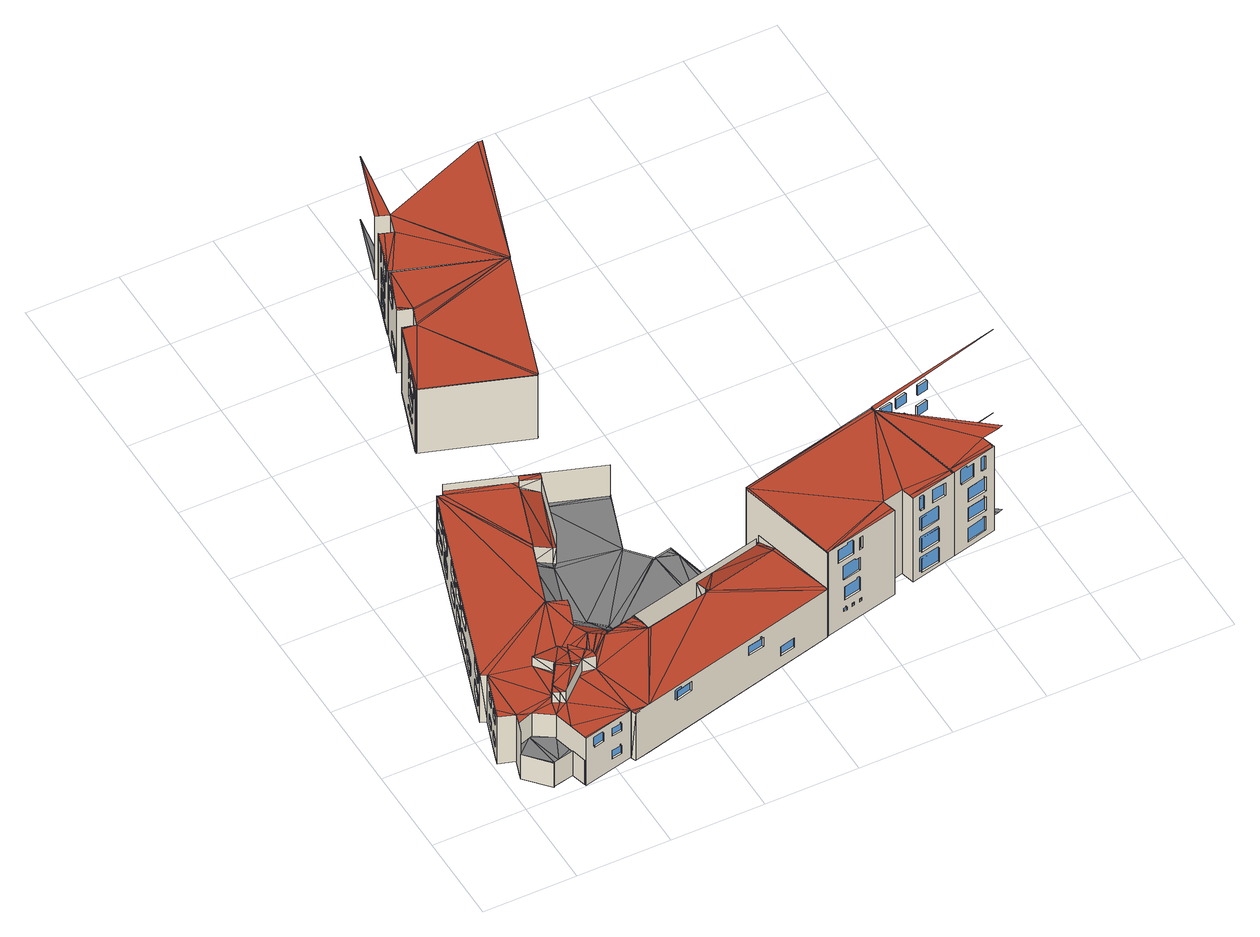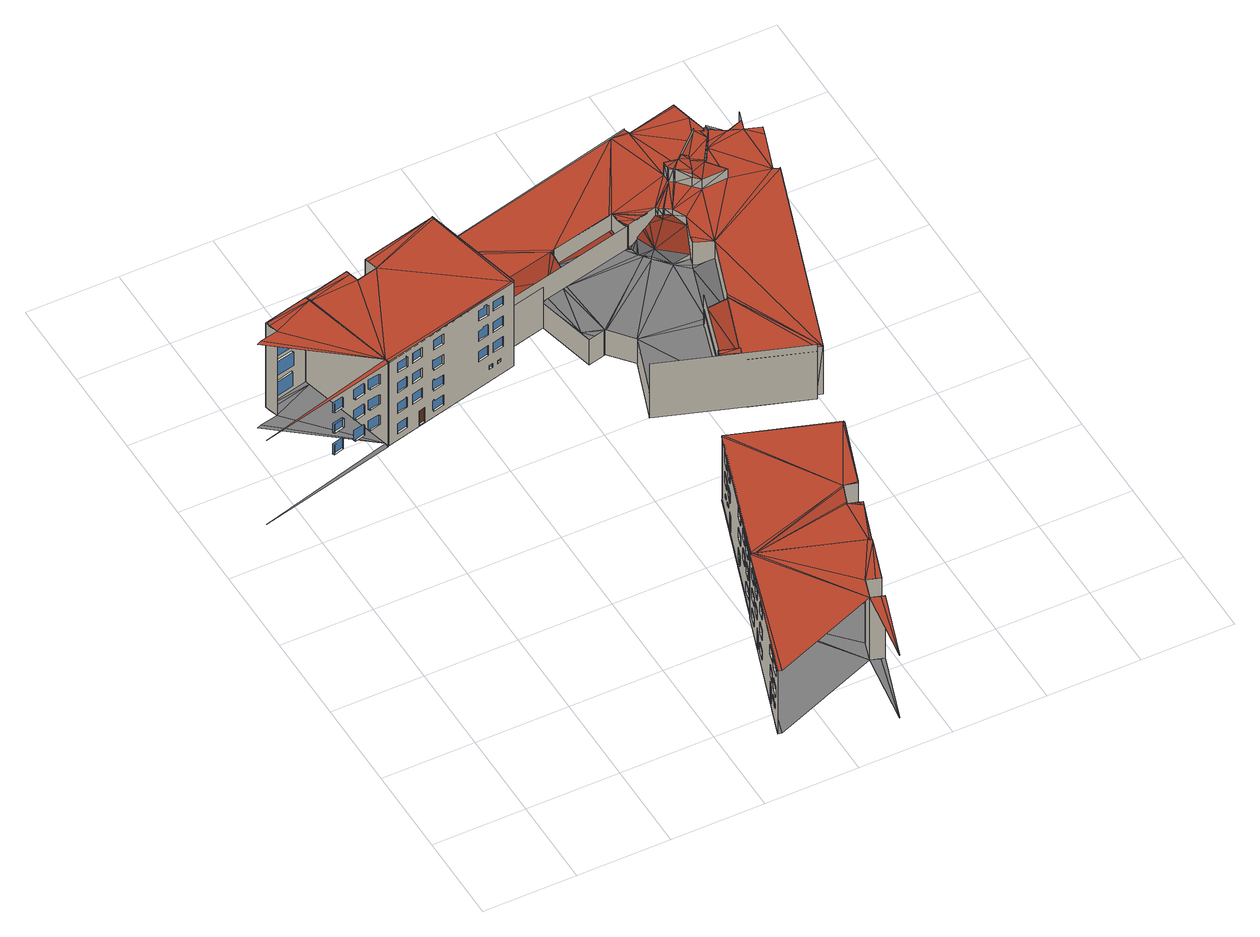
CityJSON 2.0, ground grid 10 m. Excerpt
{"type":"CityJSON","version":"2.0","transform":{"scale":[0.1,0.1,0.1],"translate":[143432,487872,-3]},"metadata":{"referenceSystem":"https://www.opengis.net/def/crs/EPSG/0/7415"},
"CityObjects":{
"building1":{"type":"Building","geometry":[{"type":"MultiSurface","lod":"2.2","boundaries":[[[0,1,2,3]],[[4,5,6,7]],[[8,9,10]],[[11,12,13]],[[13,10,9,11]],[[14,15,9,11]],[[16,15,17,18]],[[19,20,1,0]],[[3,2,21,22]],[[23,24,5,4]],[[7,6,25,26]],[[27,28,15]],[[21,20,1,2]],[[29,16,30]],[[25,24,5,6]],[[31,17,15]],[[16,18,32]],[[27,33,28]],[[34,29,30]],[[22,21,20,19]],[[28,31,15]],[[26,25,24,23]],[[30,16,32]],[[35,36,11]],[[32,18,17]],[[37,38,10,13],[22,19,0,3],[39,40,41,42],[26,23,4,7],[43,44,45,46]],[[31,32,17]],[[8,38,9]],[[11,37,12]],[[35,34,47,48]],[[45,49,50,46]],[[41,51,52,42]],[[53,30,32]],[[33,9,54]],[[36,48,11]],[[44,55,49,45]],[[46,50,56,43]],[[42,52,57,39]],[[40,58,51,41]],[[28,33,54]],[[56,55,49,50]],[[57,58,51,52]],[[43,56,55,44]],[[39,57,58,40]],[[32,31,54,59]],[[53,60,30]],[[38,61,62]],[[30,60,47]],[[38,37,61]],[[48,63,11]],[[59,64,53]],[[48,47,60,65]],[[66,67,68,69]],[[64,60,53]],[[70,71,72,73]],[[63,37,11]],[[74,75,76]],[[59,54,76,75]],[[65,77,48]],[[76,54,78]],[[74,59,75]],[[78,74,76]],[[64,59,74]],[[65,79,80,81]],[[69,68,82,83]],[[84,85,67,66]],[[73,72,86,87]],[[88,89,71,70]],[[82,85,67,68]],[[86,89,71,72]],[[77,63,48]],[[83,82,85,84]],[[87,86,89,88]],[[90,65,91]],[[9,38,92]],[[65,93,77]],[[94,95,96,97]],[[54,9,92]],[[93,98,77]],[[90,93,65]],[[93,99,98]],[[63,100,37]],[[98,99,101]],[[102,103,95,94]],[[97,96,104,105]],[[95,96,104,103]],[[90,99,93]],[[101,99,106]],[[78,92,80]],[[81,107,108]],[[109,110,111,112]],[[54,92,78]],[[90,106,99]],[[108,107,91]],[[105,104,103,102]],[[112,111,113,114]],[[115,116,110,109]],[[98,77,117,118]],[[113,116,110,111]],[[90,91,107]],[[119,61,37]],[[107,92,80,81],[120,121,122,123],[124,125,126,127],[94,97,105,102]],[[101,106,128]],[[63,129,100]],[[114,113,116,115]],[[63,117,129]],[[124,130,131,125]],[[120,132,133,121]],[[134,135,100]],[[101,128,136]],[[137,138,139,140]],[[141,142,143,144]],[[129,134,100]],[[134,145,135]],[[62,146,38]],[[127,147,130,124]],[[125,131,148,126]],[[130,131,148,147]],[[123,149,132,120]],[[121,133,150,122]],[[132,133,150,149]],[[117,151,129]],[[117,136,151]],[[152,90,153,154]],[[129,151,145]],[[145,151,136]],[[92,38,155]],[[129,145,134]],[[128,106,156]],[[100,135,157]],[[158,159,138,137]],[[140,139,160,161]],[[144,143,162,163]],[[164,165,142,141]],[[100,119,37]],[[160,159,138,139]],[[162,165,142,143]],[[166,90,107]],[[136,167,145]],[[135,145,168]],[[126,148,147,127]],[[122,150,149,123]],[[128,167,136]],[[161,160,159,158]],[[163,162,165,164]],[[128,169,170]],[[128,170,167]],[[156,169,128]],[[135,168,157]],[[167,171,145]],[[172,170,169]],[[156,172,169]],[[171,168,145]],[[173,174,175,176]],[[167,170,177]],[[178,179,180,181]],[[170,172,154]],[[182,183,92]],[[184,183,182]],[[183,107,92]],[[185,184,182]],[[154,177,170]],[[167,177,171]],[[186,187,62,188],[189,190,178,181],[83,84,66,69],[191,192,193,194],[87,88,70,73],[195,196,197,198],[199,200,201,202],[203,204,205,206],[161,158,137,140],[163,164,141,144],[207,208,209,210],[114,115,109,112],[211,212,213,214],[215,216,173,176]],[[176,175,217,215]],[[216,218,174,173]],[[181,180,219,189]],[[190,220,179,178]],[[166,107,221]],[[217,218,174,175]],[[219,220,179,180]],[[182,92,155]],[[107,183,222]],[[157,168,223]],[[171,224,168]],[[185,182,155]],[[183,184,222]],[[171,177,225]],[[166,221,153]],[[168,224,223]],[[171,225,224]],[[154,226,177]],[[221,154,153]],[[100,157,119]],[[177,226,225]],[[215,217,218,216]],[[189,219,220,190]],[[224,225,226]],[[223,224,227]],[[221,107,222]],[[154,228,226]],[[221,229,154]],[[154,230,228]],[[229,230,154]],[[224,226,227]],[[227,226,231]],[[213,232,233,214]],[[205,234,235,206]],[[226,228,231]],[[186,61,119]],[[236,229,221]],[[231,228,237]],[[236,230,229]],[[230,238,228]],[[228,238,237]],[[157,223,239]],[[237,230,236]],[[237,238,230]],[[214,233,240,211]],[[212,241,232,213]],[[206,235,242,203]],[[204,243,234,205]],[[240,241,232,233]],[[242,243,234,235]],[[223,227,239]],[[227,231,239]],[[231,237,239]],[[211,240,241,212]],[[203,242,243,204]],[[62,187,146]],[[236,221,244]],[[239,245,157]],[[157,245,119]],[[237,236,244]],[[237,246,239]],[[247,246,237]],[[193,248,249,194]],[[201,250,251,202]],[[247,237,252]],[[253,221,222]],[[252,237,244]],[[254,245,255]],[[245,239,255]],[[155,38,256]],[[194,249,257,191]],[[192,258,248,193]],[[200,259,250,201]],[[202,251,260,199]],[[255,239,246]],[[261,254,255]],[[257,258,248,249]],[[260,259,250,251]],[[255,246,262]],[[263,255,262]],[[264,119,245]],[[263,261,255]],[[262,246,247]],[[262,247,263]],[[263,247,252]],[[191,257,258,192]],[[199,260,259,200]],[[265,261,263]],[[263,252,265]],[[245,266,267,268]],[[265,269,261]],[[265,252,244]],[[270,271,272,273]],[[221,253,244]],[[265,244,269]],[[119,274,267,268]],[[264,268,119]],[[261,269,275]],[[276,254,261]],[[197,277,278,198]],[[209,279,280,210]],[[267,281,282]],[[283,254,276]],[[284,38,146]],[[273,272,285,286]],[[287,288,271,270]],[[271,272,285,288]],[[198,278,289,195]],[[196,290,277,197]],[[208,291,279,209]],[[210,280,292,207]],[[293,283,294]],[[275,276,261]],[[289,290,277,278]],[[292,291,279,280]],[[295,267,293]],[[282,281,296]],[[297,253,222]],[[295,281,267]],[[298,244,253]],[[275,299,276]],[[300,186,119]],[[195,289,290,196]],[[207,292,291,208]],[[293,294,295]],[[294,283,276]],[[244,301,302,303]],[[276,299,304]],[[286,285,288,287]],[[253,305,298]],[[306,276,304]],[[187,186,146]],[[307,305,253]],[[186,308,146]],[[295,294,309]],[[310,294,276]],[[311,307,253]],[[146,308,312]],[[308,313,312]],[[294,310,309]],[[186,314,308]],[[315,276,306]],[[295,316,281]],[[310,276,317]],[[315,317,276]],[[300,314,186]],[[309,310,317]],[[318,306,319]],[[320,306,318]],[[306,302,319]],[[315,306,320]],[[281,316,296]],[[309,317,321]],[[303,311,322]],[[322,311,253]],[[321,317,315]],[[319,302,323]],[[302,303,323]],[[303,324,323]],[[319,325,318]],[[325,319,323]],[[303,326,324]],[[320,318,327]],[[315,320,327]],[[328,297,222]],[[329,330,331,253]],[[326,303,322]],[[324,326,329]],[[318,325,327]],[[119,332,333,334]],[[335,336,337]],[[338,335,339]],[[330,338,339]],[[340,296,341]],[[256,38,284]],[[342,343,340]],[[146,312,344]],[[308,345,313]],[[296,316,341]],[[340,341,346]],[[308,314,334]],[[346,342,340]],[[316,347,341]],[[347,346,341]],[[348,342,346]],[[309,349,295]],[[347,348,346]],[[342,350,343]],[[351,321,315]],[[352,335,337]],[[339,335,352]],[[295,349,316]],[[351,315,327]],[[345,308,334]],[[321,353,309]],[[354,355,185,356],[357,358,359,360],[270,273,286,287],[361,362,363,364]],[[348,365,342]],[[253,336,352,328]],[[366,155,256]],[[146,344,284]],[[349,347,316]],[[367,155,366]],[[342,365,350]],[[368,347,369,370]],[[334,371,345]],[[334,372,371]],[[372,373,371]],[[374,339,352]],[[375,328,222]],[[376,372,334]],[[350,365,334]],[[349,377,347]],[[353,349,309]],[[373,372,378]],[[361,379,380,362]],[[351,381,321]],[[382,383,384]],[[384,385,386]],[[382,384,387]],[[387,384,386]],[[388,312,389,390]],[[365,376,334]],[[344,391,284]],[[372,376,378]],[[321,381,353]],[[373,378,370]],[[392,393,394,395]],[[367,396,155]],[[364,397,379,361]],[[362,380,398,363]],[[379,380,398,397]],[[399,284,391]],[[400,401,402,403]],[[395,394,404,405]],[[406,407,393,392]],[[408,409,410,411]],[[404,407,393,394]],[[412,413,409,408]],[[411,410,414,415]],[[414,413,409,410]],[[415,414,413,412]],[[386,416,387]],[[384,417,385]],[[405,404,407,406]],[[418,419,420,421]],[[352,328,422]],[[363,398,397,364]],[[403,402,423,424]],[[425,426,401,400]],[[427,428,419,418]],[[421,420,429,430]],[[328,431,422]],[[432,352,422]],[[432,433,352]],[[434,431,328]],[[423,426,401,402]],[[433,435,352]],[[429,428,419,420]],[[435,374,352]],[[430,429,428,427]],[[432,422,436]],[[432,436,433]],[[436,422,434]],[[433,436,437]],[[437,436,434]],[[433,437,435]],[[435,438,374]],[[435,437,439]],[[324,323,440,441]],[[442,443,444,445]],[[446,447,448,449]],[[435,439,438]],[[445,444,450,451]],[[452,453,443,442]],[[454,455,447,446]],[[449,448,456,457]],[[458,459,386,385],[405,406,392,395],[424,425,400,403],[430,427,418,421],[415,412,408,411],[451,452,442,445],[457,454,446,449]],[[450,453,443,444]],[[456,455,447,448]],[[451,450,453,452]],[[424,423,426,425]],[[457,456,455,454]],[[351,460,381]],[[461,377,462]],[[437,434,463]],[[369,461,462]],[[349,284,366,381]],[[463,439,437]],[[464,382,387]],[[465,384,383]],[[349,466,377]],[[467,284,399]],[[416,468,387]],[[469,417,384]],[[366,381,470]],[[381,471,470]],[[472,381,460]],[[357,473,474,358]],[[475,472,460]],[[366,470,476]],[[472,471,381]],[[349,284,389,477]],[[377,466,462]],[[328,375,434]],[[478,467,399]],[[471,470,479,480]],[[470,481,476]],[[472,482,471]],[[383,382,483,484]],[[367,366,476]],[[358,474,485,359]],[[360,486,473,357]],[[473,474,485,486]],[[416,459,487]],[[417,488,458]],[[489,472,475]],[[487,490,416]],[[491,488,417]],[[468,464,387]],[[469,384,465]],[[481,479,476]],[[480,482,472]],[[480,479,367,489]],[[416,490,468]],[[491,417,469]],[[458,459,468,469]],[[434,492,463]],[[359,485,486,360]],[[493,494,495]],[[496,497,498]],[[478,499,467]],[[500,462,466]],[[389,499,478]],[[500,477,462]],[[475,440,489]],[[501,495,494]],[[497,502,498]],[[469,468,503,504]],[[505,506,507,508]],[[496,493,503,509]],[[503,501,494]],[[498,502,509]],[[510,434,375]],[[510,492,434]],[[508,507,511,512]],[[513,514,506,505]],[[511,514,506,507]],[[515,516,493,496],[517,518,519,520],[512,513,505,508]],[[519,521,522,520]],[[494,523,503]],[[498,509,524]],[[525,367,526,527]],[[463,492,528]],[[512,511,514,513]],[[520,522,529,517]],[[518,530,521,519]],[[529,530,521,522]],[[531,464,468]],[[469,465,532]],[[533,523,494]],[[534,498,524]],[[367,535,396]],[[489,440,536]],[[367,537,535]],[[367,538,539]],[[517,529,530,518]],[[367,539,537]],[[516,523,533]],[[515,534,524]],[[540,516,541]],[[542,543,544]],[[464,531,483]],[[465,484,532]],[[545,546,547,548]],[[396,535,355]],[[510,375,354]],[[549,550,355]],[[440,528,551]],[[440,551,536]],[[552,355,553]],[[550,549,554]],[[552,549,355]],[[492,555,528]],[[556,492,510]],[[527,551,528]],[[557,558,559,560]],[[561,562,563,564]],[[468,565,566]],[[469,567,568]],[[569,526,355,354]],[[492,556,555]],[[570,571,355,550]],[[572,573,574,575]],[[576,577,578,579]],[[548,547,580,581]],[[582,583,546,545]],[[528,555,584]],[[539,538,585]],[[527,528,584]],[[538,526,585]],[[586,587,588,589]],[[580,583,546,547]],[[588,587,590,591]],[[559,558,592,593]],[[563,562,594,595]],[[553,571,596]],[[597,570,554]],[[598,590,587,586]],[[589,588,591,599]],[[560,559,593,600]],[[601,592,558,557]],[[564,563,595,602]],[[603,594,562,561]],[[565,604,566]],[[567,605,568]],[[599,591,590,598]],[[571,570,597]],[[606,607,516,542],[581,582,545,548],[608,609,576,579],[610,611,572,575],[612,613,614,615]],[[571,597,596]],[[581,580,583,582]],[[596,616,617]],[[596,597,616]],[[618,540,541]],[[544,543,619]],[[600,593,592,601]],[[602,595,594,603]],[[575,574,620,610]],[[611,621,573,572]],[[579,578,622,608]],[[609,623,577,576]],[[624,625,626,627]],[[626,625,628,629]],[[620,621,573,574]],[[604,503,566]],[[509,605,567]],[[622,623,577,578]],[[630,628,625,624]],[[627,626,629,631]],[[631,629,628,630]],[[632,633,634,635]],[[636,637,638,639]],[[640,641,642,643]],[[541,607,644]],[[645,544,646]],[[614,647,648,615]],[[531,468,649]],[[469,532,650]],[[615,648,651,612]],[[613,652,647,614]],[[634,633,653,654]],[[638,637,655,656]],[[651,652,647,648]],[[610,620,621,611]],[[635,634,654,657]],[[658,653,633,632]],[[608,622,623,609]],[[612,651,652,613]],[[639,638,656,659]],[[660,655,637,636]],[[661,662,663,664]],[[503,523,566]],[[524,509,567]],[[618,541,644]],[[646,544,619]],[[663,662,665,666]],[[664,663,666,667]],[[668,665,662,661]],[[657,654,653,658]],[[659,656,655,660]],[[669,670,671,672]],[[673,674,675,676]],[[677,678,679,680]],[[681,682,683,684]],[[685,686,687,688]],[[689,690,691,692]],[[667,666,665,668]],[[688,687,693,694]],[[695,696,686,685]],[[686,687,693,696]],[[643,642,697,698]],[[699,700,641,640]],[[641,642,697,700]],[[701,702,703,704]],[[694,693,696,695]],[[705,706,703,702]],[[707,705,702,701]],[[704,703,706,708]],[[709,710,671,670]],[[711,712,675,674]],[[713,709,670,669]],[[672,671,710,714]],[[715,711,674,673]],[[676,675,712,716]],[[717,718,679,678]],[[719,717,678,677]],[[680,679,718,720]],[[645,607,618,619]],[[708,706,705,707]],[[721,554,549]],[[722,552,553]],[[723,724,725,726]],[[727,728,682,681]],[[684,683,729,730]],[[722,553,596]],[[597,554,721]],[[682,683,729,728]],[[731,732,690,689]],[[692,691,733,734]],[[690,691,733,732]],[[735,736,724,723]],[[726,725,737,738]],[[724,725,737,736]],[[714,710,709,713]],[[716,712,711,715]],[[720,718,717,719]],[[698,697,700,699]],[[739,740,741,742]],[[738,737,736,735]],[[743,744,741,740]],[[745,743,740,739]],[[742,741,744,746]],[[746,744,743,745]],[[543,747,619]],[[618,748,540]],[[749,750,751,752]],[[753,754,755,756]],[[515,516,757,758]],[[759,760,761,762]],[[763,764,765,766]],[[542,516,767,768]],[[769,770,771,772]],[[484,483,757,773],[774,775,776,777],[778,779,780,781],[782,783,784,785],[635,632,658,657],[786,787,788,789],[790,791,792,793],[794,795,796,797],[564,561,603,602],[639,636,660,659],[798,799,800,801],[560,557,601,600],[802,803,804,805],[627,624,630,631],[589,586,598,599],[664,661,668,667]],[[730,729,728,727]],[[619,618,806,807]],[[734,733,732,731]],[[808,809,764,763]],[[766,765,810,811]],[[764,765,810,809]],[[812,813,806,807]],[[814,815,770,769]],[[772,771,816,817]],[[770,771,816,815]],[[818,819,552,549],[640,643,698,699],[681,684,730,727],[689,692,734,731],[723,726,738,735],[763,766,811,808],[685,688,694,695],[769,772,817,814]],[[649,468,566]],[[469,650,567]],[[811,810,809,808]],[[817,816,815,814]],[[820,821,751,750]],[[822,820,750,749]],[[752,751,821,823]],[[824,825,755,754]],[[826,824,754,753]],[[756,755,825,827]],[[828,829,761,760]],[[803,830,831,802]],[[832,828,760,759]],[[762,761,829,833]],[[779,834,835,778]],[[775,836,837,774]],[[831,830,838,839]],[[835,834,840,841]],[[837,836,842,843]],[[802,831,839,805]],[[804,838,830,803]],[[778,835,841,781]],[[780,840,834,779]],[[774,837,843,777]],[[776,842,836,775]],[[823,821,820,822]],[[827,825,824,826]],[[833,829,828,832]],[[805,839,838,804]],[[813,844,845]],[[846,812,847]],[[781,841,840,780]],[[777,843,842,776]],[[618,806,748]],[[619,747,807]],[[807,846,847]],[[845,844,806]],[[848,549,818]],[[819,552,849]],[[849,552,722]],[[848,721,549]],[[850,596,617]],[[851,616,597]],[[783,852,853,782]],[[791,854,855,790]],[[853,852,856,857]],[[855,854,858,859]],[[784,856,852,783]],[[782,853,857,785]],[[790,855,859,793]],[[792,858,854,791]],[[785,857,856,784]],[[793,859,858,792]],[[799,860,861,798]],[[787,862,863,786]],[[795,864,865,794]],[[748,806,767]],[[807,747,768]],[[861,860,866,867]],[[863,862,868,869]],[[865,864,870,871]],[[800,866,860,799]],[[798,861,867,801]],[[788,868,862,787]],[[786,863,869,789]],[[794,865,871,797]],[[796,870,864,795]],[[801,867,866,800]],[[789,869,868,788]],[[797,871,870,796]],[[721,722,819,818]],[[649,566,757]],[[567,650,758]],[[872,722,596]],[[597,721,873]],[[767,757,748]],[[616,617,874,875],[876,877,878,879],[880,881,882,883],[884,885,886,887],[888,889,890,891],[832,833,762,759],[892,893,894,895],[896,897,898,899],[826,827,756,753],[900,901,902,903],[904,905,906,907],[908,909,910,911],[713,714,672,669],[719,720,680,677],[715,716,676,673],[822,823,752,749],[912,913,914,915],[916,917,918,919],[707,708,704,701],[745,746,742,739],[920,921,922,923]],[[924,925,926,927]],[[928,929,930,931]],[[932,933,934,935]],[[911,936,937,910]],[[879,938,939,878]],[[915,940,941,914]],[[903,942,943,902]],[[926,925,944,945]],[[930,929,946,947]],[[934,933,948,949]],[[721,722,950,951]],[[952,944,925,924]],[[927,926,945,953]],[[954,946,929,928]],[[931,930,947,955]],[[935,934,949,956]],[[957,948,933,932]],[[953,945,944,952]],[[955,947,946,954]],[[956,949,948,957]],[[958,959,937,936]],[[960,961,939,938]],[[908,958,936,911]],[[910,937,959,909]],[[876,960,938,879]],[[878,939,961,877]],[[962,963,941,940]],[[912,962,940,915]],[[914,941,963,913]],[[964,965,943,942]],[[900,964,942,903]],[[902,943,965,901]],[[966,767,806]],[[967,807,768]],[[968,969,970,971]],[[972,973,974,975]],[[970,969,976,977]],[[974,973,978,979]],[[909,959,958,908]],[[980,976,969,968]],[[971,970,977,981]],[[877,961,960,876]],[[982,978,973,972]],[[975,974,979,983]],[[913,963,962,912]],[[951,950,984,985]],[[901,965,964,900]],[[986,987,988,989]],[[988,987,990,991]],[[992,990,987,986]],[[989,988,991,993]],[[981,977,976,980]],[[983,979,978,982]],[[872,596,850]],[[851,597,873]],[[993,991,990,992]],[[994,995,996,997]],[[998,999,1000,1001]],[[1002,1003,1004,1005]],[[1006,1007,1008,1009]],[[923,1010,1011,922]],[[872,950,722]],[[873,721,951]],[[1012,1013,1014,1015]],[[1016,1017,995,994]],[[997,996,1018,1019]],[[1020,1021,1022,1023]],[[1024,1025,1026,1027]],[[995,996,1018,1017]],[[1019,1018,1017,1016]],[[1014,1013,1028,1029]],[[1022,1021,1030,1031]],[[1026,1025,1032,1033]],[[887,1034,1035,886]],[[907,1036,1037,906]],[[895,1038,1039,894]],[[1040,1041,1011,1010]],[[922,1011,1041,921]],[[920,1040,1010,923]],[[1042,1028,1013,1012]],[[1015,1014,1029,1043]],[[1044,1030,1021,1020]],[[1023,1022,1031,1045]],[[1027,1026,1033,1046]],[[1047,1032,1025,1024]],[[1048,1049,984]],[[1050,985,1051]],[[950,1052,1048]],[[1053,951,1050]],[[1043,1029,1028,1042]],[[1045,1031,1030,1044]],[[1046,1033,1032,1047]],[[921,1041,1040,920]],[[1054,1055,1035,1034]],[[886,1035,1055,885]],[[884,1054,1034,887]],[[1056,1057,1037,1036]],[[904,1056,1036,907]],[[906,1037,1057,905]],[[1058,1059,1039,1038]],[[892,1058,1038,895]],[[894,1039,1059,893]],[[1001,1000,1060,1061]],[[1062,1063,999,998]],[[1005,1004,1064,1065]],[[1066,1067,1003,1002]],[[999,1000,1060,1063]],[[1003,1004,1064,1067]],[[1068,1069,1007,1006]],[[1009,1008,1070,1071]],[[1007,1008,1070,1069]],[[768,767,1072,1073],[971,968,980,981],[927,924,952,953],[1074,1075,1076,1077],[1078,1079,1080,1081],[975,972,982,983],[1015,1012,1042,1043],[1082,1083,1084,1085],[931,928,954,955],[1023,1020,1044,1045],[935,932,957,956],[1086,1087,1088,1089],[1027,1024,1047,1046],[1090,1091,1092,1093],[1094,1095,1096,1097],[989,986,992,993],[1098,1099,1100,1101]],[[1102,1103,1104,1105]],[[1106,1107,984,985],[1002,1005,1065,1066],[1006,1009,1071,1068],[998,1001,1061,1062],[1102,1105,1108,1109],[994,997,1019,1016]],[[885,1055,1054,884]],[[905,1057,1056,904]],[[893,1059,1058,892]],[[1061,1060,1063,1062]],[[1065,1064,1067,1066]],[[1071,1070,1069,1068]],[[1105,1104,1110,1108]],[[1109,1111,1103,1102]],[[1103,1104,1110,1111]],[[919,1112,1113,918]],[[883,1114,1115,882]],[[891,1116,1117,890]],[[899,1118,1119,898]],[[1052,1049,1048]],[[1053,1050,1051]],[[872,1052,950]],[[873,951,1053]],[[966,1072,767]],[[1120,967,768]],[[1121,1122,1113,1112]],[[916,1121,1112,919]],[[918,1113,1122,917]],[[1123,1124,1115,1114]],[[1125,1126,1117,1116]],[[880,1123,1114,883]],[[882,1115,1124,881]],[[888,1125,1116,891]],[[890,1117,1126,889]],[[1127,1128,1119,1118]],[[896,1127,1118,899]],[[898,1119,1128,897]],[[1108,1110,1111,1109]],[[1099,1129,1130,1098]],[[1130,1129,1131,1132]],[[1079,1133,1134,1078]],[[1083,1135,1136,1082]],[[1098,1130,1132,1101]],[[1100,1131,1129,1099]],[[917,1122,1121,916]],[[881,1124,1123,880]],[[889,1126,1125,888]],[[897,1128,1127,896]],[[1134,1133,1137,1138]],[[1136,1135,1139,1140]],[[1101,1132,1131,1100]],[[1080,1137,1133,1079]],[[1078,1134,1138,1081]],[[1082,1136,1140,1085]],[[1084,1139,1135,1083]],[[1107,1049,1052]],[[1141,1053,1051]],[[1081,1138,1137,1080]],[[1085,1140,1139,1084]],[[1091,1142,1143,1090]],[[1143,1142,1144,1145]],[[1090,1143,1145,1093]],[[1092,1144,1142,1091]],[[1146,874,1107,1141]],[[875,874,1107,1106]],[[1093,1145,1144,1092]],[[1075,1147,1148,1074]],[[1087,1149,1150,1086]],[[874,872,850]],[[1146,851,873]],[[872,874,1151]],[[875,1152,1153]],[[874,875,1151]],[[875,1153,1151]],[[1095,1154,1155,1094]],[[1148,1147,1156,1157]],[[1150,1149,1158,1159]],[[1155,1154,1160,1161]],[[1076,1156,1147,1075]],[[1074,1148,1157,1077]],[[1088,1158,1149,1087]],[[1086,1150,1159,1089]],[[1094,1155,1161,1097]],[[1096,1160,1154,1095]],[[1097,1161,1160,1096]],[[1162,1163,1164,1165]],[[1052,1166,1107]],[[1167,1168,1106]],[[1169,1170,1171,1172]],[[1173,1174,1175,1176]],[[1177,1178,1179,1180]],[[1181,1182,1163,1162]],[[1165,1164,1183,1184]],[[1185,1186,1187,1188]],[[1163,1164,1183,1182]],[[1189,1190,1191,1192]],[[1193,1194,1195,1196]],[[1052,872,1197]],[[1198,1152,1168]],[[1199,1200,1171,1170]],[[1201,1202,1175,1174]],[[1203,1199,1170,1169]],[[1172,1171,1200,1204]],[[1176,1175,1202,1205]],[[1206,1201,1174,1173]],[[1207,1208,1179,1178]],[[1180,1179,1208,1209]],[[1210,1207,1178,1177]],[[1184,1183,1182,1181]],[[1211,1212,1107,1106],[1162,1165,1184,1181],[1189,1192,1213,1214],[1185,1188,1215,1216],[1193,1196,1217,1218],[1219,1220,1221,1222]],[[1188,1187,1223,1215]],[[1216,1224,1186,1185]],[[1214,1225,1190,1189]],[[1192,1191,1226,1213]],[[1186,1187,1223,1224]],[[1190,1191,1226,1225]],[[1196,1195,1227,1217]],[[1218,1228,1194,1193]],[[1194,1195,1227,1228]],[[1204,1200,1199,1203]],[[1205,1202,1201,1206]],[[1209,1208,1207,1210]],[[1229,1166,1052]],[[1167,1230,1168]],[[1229,1052,1197]],[[1198,1168,1230]],[[1231,1232,1233,1234]],[[1235,1236,1237,1238]],[[1219,1239,1240,1220]],[[1241,1242,1243,1244]],[[1220,1240,1245,1221]],[[1222,1246,1239,1219]],[[1239,1240,1245,1246]],[[1215,1223,1224,1216]],[[1213,1226,1225,1214]],[[1221,1245,1246,1222]],[[1217,1227,1228,1218]],[[1247,1248,1233,1232]],[[1249,1250,1237,1236]],[[1234,1233,1248,1251]],[[1252,1247,1232,1231]],[[1238,1237,1250,1253]],[[1254,1249,1236,1235]],[[1255,1256,1243,1242]],[[1244,1243,1256,1257]],[[1258,1255,1242,1241]],[[1197,872,1259]],[[1198,1260,1152]],[[1251,1248,1247,1252]],[[1253,1250,1249,1254]],[[1257,1256,1255,1258]],[[1212,1166,1229]],[[1259,872,1261]],[[1260,1262,1152]],[[1198,1197,1212,1211]],[[1263,872,1151]],[[1153,1152,1264]],[[1265,1266,1267,1268]],[[1269,1270,1271,1272]],[[1273,1274,1275,1276]],[[1277,1278,1267,1266]],[[1268,1267,1278,1279]],[[1280,1277,1266,1265]],[[1281,1282,1271,1270]],[[1272,1271,1282,1283]],[[1284,1281,1270,1269]],[[1285,1286,1275,1274]],[[1287,1285,1274,1273]],[[1276,1275,1286,1288]],[[1279,1278,1277,1280]],[[1283,1282,1281,1284]],[[1288,1286,1285,1287]]],"semantics":{"surfaces":[{"type":"WallSurface","on_footprint_edge":true},{"type":"GroundSurface"},{"type":"RoofSurface"},{"type":"Window"},{"type":"Door"}],"values":[0,0,1,2,0,0,0,0,0,0,0,1,3,1,3,1,1,1,1,0,1,0,1,2,0,0,0,1,2,0,0,0,1,1,2,0,0,0,0,1,3,3,0,0,0,1,0,1,0,2,1,0,0,1,0,2,0,0,2,1,1,0,1,0,0,0,0,0,3,3,2,0,0,2,1,2,0,1,0,2,0,2,2,0,0,3,0,2,1,2,0,1,0,2,0,0,0,0,3,2,2,0,2,2,0,2,0,0,0,2,0,0,2,0,1,0,0,3,0,0,3,0,0,0,0,2,1,0,2,0,0,0,0,0,2,3,3,2,2,2,0,0,2,0,0,0,0,0,0,2,2,0,2,0,0,0,2,0,0,0,0,2,0,0,0,0,0,0,2,3,3,1,2,0,2,1,2,0,2,0,0,2,0,2,2,0,0,0,0,2,2,0,2,2,0,0,0,0,0,2,0,0,0,2,0,2,0,0,0,0,0,0,3,3,2,2,2,0,0,1,2,2,2,2,2,2,0,0,2,2,2,0,0,1,0,0,0,0,0,2,3,3,0,2,2,2,0,0,0,0,0,2,0,0,2,0,0,2,0,0,2,2,2,0,0,1,2,1,0,0,3,0,0,0,0,0,2,3,3,1,1,2,1,2,2,2,0,0,0,1,0,2,0,2,2,0,2,0,0,1,2,0,0,0,2,1,1,1,1,2,0,1,1,1,1,1,0,2,2,0,1,0,0,1,1,2,1,1,2,0,2,2,1,0,2,1,1,1,1,0,1,2,1,1,2,0,1,1,0,1,0,2,1,2,1,1,1,2,1,0,2,0,1,1,1,1,2,0,2,0,0,1,2,0,0,1,1,2,0,1,0,0,0,0,0,0,1,2,1,2,0,1,0,0,3,1,0,0,0,0,3,0,0,3,0,1,2,0,0,0,0,0,0,0,0,0,0,2,2,3,2,3,1,0,0,0,2,0,2,0,1,0,0,0,0,0,0,0,0,0,0,3,3,0,0,0,1,1,2,1,0,2,1,2,1,1,1,2,0,0,1,0,1,1,1,0,1,2,1,0,1,1,0,1,0,0,3,1,2,1,1,2,1,2,1,1,0,1,2,0,2,0,1,2,1,1,1,1,1,1,2,0,0,0,1,2,2,2,0,0,3,0,0,1,2,0,2,0,0,0,3,1,2,1,2,1,1,1,1,0,1,1,2,1,2,1,2,0,1,2,0,0,0,1,2,0,2,2,2,0,0,1,2,0,2,0,0,0,0,0,2,1,2,1,0,3,3,3,3,1,2,0,0,0,0,0,0,1,2,0,0,0,0,0,0,0,1,2,0,0,0,0,0,0,0,3,3,1,2,3,0,0,0,0,0,0,1,2,0,1,2,0,0,3,3,3,0,0,0,0,0,0,0,0,1,2,1,2,4,0,0,0,0,0,0,0,0,0,0,0,0,0,3,0,0,3,0,0,3,0,0,3,3,0,0,0,0,3,0,0,0,0,2,1,0,0,0,1,2,3,0,0,3,0,0,3,0,0,0,0,0,0,3,0,0,0,2,1,0,0,0,0,0,0,0,0,0,0,0,0,0,3,0,0,0,3,0,1,2,0,0,3,0,0,3,0,0,3,0,0,0,0,0,3,3,3,0,0,0,0,0,0,0,0,0,0,1,2,0,0,1,2,2,1,2,1,1,2,1,2,0,0,3,3,0,0,0,0,0,0,0,0,0,1,2,3,3,3,0,0,0,0,0,0,0,0,0,0,1,2,1,2,1,0,0,0,0,0,0,0,0,3,3,3,0,0,0,0,0,0,0,0,0,0,3,3,0,0,0,0,3,0,0,3,0,0,1,2,0,0,3,3,0,0,0,0,0,0,0,0,0,0,4,0,0,0,0,1,2,0,0,0,0,0,0,1,2,0,0,0,0,0,3,0,3,3,3,0,0,0,4,0,0,0,0,0,0,0,0,1,2,1,2,0,0,0,0,3,0,0,3,0,0,3,0,0,0,0,0,0,3,3,0,0,3,0,0,0,0,0,0,0,0,0,0,0,3,0,0,0,0,1,2,1,2,1,2,3,0,0,3,3,0,0,0,0,3,0,0,0,0,4,0,0,0,0,0,0,0,0,3,3,0,0,0,0,0,1,2,0,0,0,3,0,0,0,0,0,0,0,1,2,1,2,0,0,0,3,3,3,0,0,0,0,0,0,0,0,1,2,0,0,0,0,0,0,3,0,0,1,2,3,3,0,0,0,0,3,0,0,0,0,0,0,0,0,3,3,0,0,3,0,0,0,1,2,1,2,0,0,0,0,0,0,3,0,0,0,0,3,3,0,0,0,0,3,0,0,1,2,0,0,0,1,1,2,0,1,2,0,0,0,3,0,0,3,0,0,3,0,0,0,0,0]}}]}
},
"vertices":[
[8,75,17],[10,74,17],[10,74,27],[8,75,27],[8,75,46],[10,75,46],[10,75,57],[8,75,57],[8,75,4],[22,60,4],[5,66,4],[22,60,66],[8,75,66],[5,66,66],[15,38,66],[15,38,4],[15,38,36],[37,13,4],[37,13,36],[12,86,17],[14,86,17],[14,86,27],[12,86,27],[12,86,46],[14,86,46],[14,86,57],[12,86,57],[18,47,4],[43,15,4],[18,47,36],[33,54,36],[38,14,4],[38,14,36],[19,49,4],[19,49,36],[19,49,66],[33,54,66],[23,119,66],[23,119,4],[19,107,57],[19,107,46],[15,96,46],[15,96,57],[19,107,27],[19,107,16],[15,96,16],[15,96,27],[36,55,36],[36,55,66],[17,96,16],[17,96,27],[17,96,46],[17,96,57],[43,15,36],[60,19,4],[21,107,16],[21,107,27],[21,107,57],[21,107,46],[60,19,36],[55,42,36],[17,122,66],[17,122,4],[64,66,66],[60,23,36],[55,42,66],[20,132,45],[22,131,45],[22,131,60],[20,132,60],[20,132,15],[22,131,15],[22,131,31],[20,132,31],[65,3,36],[64,3,36],[64,3,4],[59,58,66],[65,3,4],[55,42,4],[65,1,4],[65,1,66],[29,150,60],[27,151,60],[27,151,45],[29,150,45],[29,150,31],[27,151,31],[27,151,15],[29,150,15],[71,52,66],[60,23,66],[119,14,4],[66,55,66],[75,3,59],[75,5,59],[75,5,48],[75,3,48],[59,58,80],[66,55,80],[66,110,66],[64,66,80],[86,6,59],[86,8,59],[86,8,48],[86,6,48],[71,52,80],[119,14,66],[65,3,66],[33,170,15],[35,169,15],[35,169,31],[33,170,31],[41,188,31],[40,189,31],[40,189,15],[41,188,15],[80,90,66],[80,90,80],[117,178,67],[97,9,28],[97,9,17],[108,11,17],[108,11,28],[97,9,57],[97,9,47],[108,11,47],[108,11,57],[92,81,79],[79,91,66],[97,11,57],[97,11,47],[97,11,28],[97,11,17],[81,92,66],[66,110,78],[80,90,79],[43,198,45],[45,197,45],[45,197,60],[43,198,60],[43,198,15],[45,197,15],[45,197,30],[43,198,30],[81,92,79],[100,347,4],[108,13,57],[108,13,47],[108,13,28],[108,13,17],[79,91,79],[71,52,83],[103,81,66],[103,81,83],[137,12,4],[98,76,80],[94,111,66],[49,217,45],[51,216,45],[51,216,60],[49,217,60],[51,216,30],[49,217,30],[49,217,15],[51,216,15],[98,76,66],[93,84,79],[94,111,78],[92,81,82],[93,84,82],[98,98,78],[98,76,83],[52,226,15],[54,226,15],[54,226,31],[52,226,31],[98,98,83],[53,227,44],[54,226,44],[54,226,60],[53,227,60],[119,13,4],[119,13,66],[121,8,66],[121,8,4],[94,349,67],[94,349,4],[17,122,67],[59,246,60],[59,246,44],[82,312,31],[82,312,15],[75,293,15],[75,293,31],[91,341,60],[91,341,44],[85,322,44],[85,322,60],[82,313,60],[82,313,44],[75,294,44],[75,294,60],[69,274,60],[69,274,44],[62,255,44],[62,255,60],[91,341,31],[91,341,16],[85,322,16],[85,322,31],[69,274,31],[69,274,16],[62,255,16],[62,255,31],[59,245,31],[59,245,15],[61,245,31],[61,245,15],[61,245,60],[61,245,44],[117,78,66],[137,12,66],[101,104,66],[101,104,78],[101,104,83],[112,91,83],[112,91,66],[113,90,83],[117,78,83],[117,85,83],[113,90,66],[64,255,16],[64,255,31],[64,255,44],[64,255,60],[117,85,66],[117,88,66],[117,88,83],[132,123,67],[71,274,31],[71,274,16],[71,274,60],[71,274,44],[145,113,67],[125,137,67],[138,118,67],[139,118,67],[77,293,15],[77,293,31],[77,293,44],[77,293,60],[143,115,67],[185,101,67],[125,137,56],[132,123,60],[248,207,4],[83,312,31],[83,312,15],[84,312,44],[84,312,60],[141,121,57],[138,118,60],[139,118,59],[134,162,67],[143,115,58],[125,137,37],[136,170,37],[136,170,67],[145,113,57],[172,20,61],[171,22,61],[171,22,49],[172,20,49],[117,178,37],[152,115,52],[160,140,43],[87,321,44],[87,321,60],[87,321,16],[87,321,31],[138,174,37],[117,178,46],[134,162,43],[228,231,4],[189,27,49],[190,25,49],[190,25,61],[189,27,61],[93,340,60],[93,340,44],[93,340,16],[93,340,31],[134,162,37],[152,161,38],[152,161,37],[140,245,45],[188,102,67],[152,115,67],[158,117,49],[140,245,67],[145,113,37],[178,121,37],[178,121,67],[160,117,48],[158,117,67],[168,119,43],[160,117,67],[100,347,67],[166,145,37],[166,145,40],[168,119,67],[102,352,4],[102,352,67],[142,249,67],[174,134,37],[159,238,37],[171,138,38],[176,126,37],[177,124,37],[175,132,37],[171,138,37],[184,112,67],[179,122,37],[179,122,67],[181,122,37],[182,119,67],[183,122,37],[255,117,67],[181,122,67],[181,122,39],[185,101,39],[117,178,45],[167,322,45],[167,322,67],[184,112,42],[185,101,46],[188,102,46],[182,119,40],[183,122,39],[142,249,45],[159,240,37],[161,245,58],[142,249,65],[163,331,4],[163,331,67],[161,245,37],[164,244,37],[164,244,57],[228,231,37],[167,322,65],[253,139,37],[255,117,46],[248,207,37],[357,66,67],[357,66,4],[121,8,67],[299,52,31],[299,52,19],[316,56,19],[316,56,31],[260,42,59],[260,42,47],[278,46,47],[278,46,59],[187,315,57],[249,206,4],[283,148,4],[164,244,76],[189,322,37],[189,322,76],[170,328,67],[167,322,76],[170,328,76],[253,139,39],[356,66,67],[187,315,76],[187,315,37],[189,320,76],[259,44,59],[259,44,47],[249,206,37],[134,463,4],[134,463,88],[135,464,88],[134,465,88],[134,465,4],[135,464,4],[102,352,76],[252,300,4],[252,300,76],[170,328,4],[137,474,65],[139,474,65],[139,474,81],[137,474,81],[356,66,4],[277,48,59],[277,48,47],[189,322,4],[140,481,38],[142,481,38],[142,481,55],[140,481,55],[144,488,81],[142,489,81],[142,489,65],[144,488,65],[140,482,23],[142,481,23],[142,481,27],[140,482,27],[141,486,23],[143,485,23],[143,485,27],[141,486,27],[160,540,4],[160,540,88],[143,491,23],[145,490,23],[145,490,27],[143,491,27],[258,120,66],[149,503,55],[148,504,55],[148,504,38],[149,503,38],[144,495,23],[146,494,23],[146,494,27],[144,495,27],[258,120,67],[258,120,46],[258,121,46],[259,118,67],[258,123,45],[258,121,66],[258,123,65],[257,139,39],[257,139,59],[330,157,37],[330,157,67],[146,499,23],[148,499,23],[148,499,27],[146,499,27],[146,500,65],[148,499,65],[148,499,81],[146,500,81],[149,503,27],[147,503,27],[147,503,23],[149,503,23],[148,504,65],[149,503,65],[149,503,81],[148,504,81],[161,542,88],[161,542,4],[257,139,37],[189,320,37],[250,300,37],[276,144,59],[242,427,4],[242,427,88],[250,295,37],[250,295,4],[175,538,4],[175,538,88],[250,207,4],[250,207,37],[270,199,37],[298,54,31],[298,54,19],[276,144,37],[270,199,4],[252,300,37],[250,300,4],[268,211,4],[268,211,37],[261,209,4],[261,209,37],[243,426,4],[243,426,88],[316,58,19],[316,58,31],[164,541,4],[164,541,88],[283,148,37],[169,540,4],[169,540,88],[336,136,67],[168,565,4],[170,569,4],[173,563,4],[168,565,87],[173,563,87],[170,569,87],[252,299,4],[252,299,37],[178,562,4],[178,562,87],[183,560,4],[183,560,88],[171,574,10],[173,573,10],[173,573,28],[171,574,28],[183,560,87],[356,71,67],[181,595,28],[179,595,28],[179,595,10],[181,595,10],[185,613,87],[185,613,4],[181,603,81],[181,603,64],[176,588,64],[176,588,81],[178,588,64],[178,588,81],[187,612,4],[187,612,87],[283,148,58],[334,160,4],[334,160,58],[330,157,59],[183,602,81],[183,602,64],[244,427,4],[244,427,88],[185,612,4],[185,612,87],[356,71,4],[330,159,37],[340,137,4],[330,159,4],[339,141,4],[189,612,4],[185,615,4],[185,613,88],[189,612,88],[185,615,88],[188,623,64],[190,622,64],[190,622,81],[188,623,81],[358,67,115],[357,66,115],[330,159,58],[358,67,4],[357,69,4],[357,69,115],[339,141,65],[340,137,67],[248,440,42],[246,441,42],[246,441,55],[248,440,55],[248,440,69],[246,441,69],[246,441,82],[248,440,82],[176,540,4],[290,577,4],[290,577,87],[176,540,88],[334,160,67],[330,177,115],[330,177,4],[190,630,8],[192,629,8],[192,629,27],[190,630,27],[190,630,35],[192,629,35],[192,629,54],[190,630,54],[195,636,81],[193,637,81],[193,637,64],[195,636,64],[335,158,59],[335,158,4],[249,443,24],[247,444,24],[247,444,28],[249,443,28],[248,448,24],[248,448,28],[250,452,42],[250,452,55],[250,452,69],[250,452,82],[332,177,4],[332,177,115],[250,447,24],[250,447,28],[252,452,55],[252,452,42],[252,452,82],[252,452,69],[182,558,4],[182,558,87],[201,662,88],[201,662,4],[198,651,54],[198,651,35],[198,651,27],[198,651,8],[198,652,81],[198,652,65],[196,648,65],[196,648,81],[331,179,115],[331,179,4],[216,657,4],[216,657,87],[199,651,27],[199,651,8],[199,651,54],[199,651,35],[252,453,24],[250,453,24],[250,453,28],[252,453,28],[252,457,24],[252,457,28],[253,457,24],[253,457,28],[254,457,69],[252,458,69],[252,458,81],[254,457,81],[254,458,43],[252,458,43],[252,458,55],[254,458,55],[370,70,109],[369,72,109],[369,72,92],[370,70,92],[206,660,4],[201,662,87],[206,660,87],[198,647,65],[198,647,81],[294,574,4],[294,574,87],[199,651,81],[199,651,65],[256,470,69],[256,470,81],[256,470,43],[256,470,55],[258,469,81],[258,469,69],[258,469,55],[258,469,43],[256,465,7],[254,465,7],[254,465,27],[256,465,27],[257,473,7],[257,473,27],[259,472,27],[259,472,7],[344,182,79],[344,180,79],[344,180,66],[344,182,66],[344,182,52],[344,180,52],[344,180,39],[344,182,39],[344,182,106],[344,180,106],[344,180,94],[344,182,94],[377,72,82],[377,73,82],[377,73,65],[377,72,65],[377,72,27],[377,74,27],[377,74,23],[377,72,23],[378,72,55],[377,74,55],[377,74,38],[378,72,38],[381,74,23],[381,72,23],[381,72,27],[381,74,27],[389,76,92],[389,74,92],[389,74,109],[389,76,109],[347,183,25],[348,181,25],[348,181,21],[347,183,21],[352,182,25],[352,182,21],[351,184,25],[351,184,21],[356,183,79],[356,183,66],[356,183,52],[356,183,39],[356,185,79],[356,185,66],[356,185,52],[356,185,39],[356,183,106],[356,183,94],[356,185,106],[356,185,94],[435,101,115],[435,101,4],[387,74,27],[386,76,27],[386,76,23],[387,74,23],[397,76,82],[396,78,82],[396,78,65],[397,76,65],[397,76,55],[397,78,55],[397,78,38],[397,76,38],[390,75,27],[390,77,27],[390,77,23],[390,75,23],[357,185,25],[357,183,25],[357,183,20],[357,185,20],[361,184,25],[361,184,20],[361,186,25],[361,186,20],[292,576,88],[292,576,4],[362,186,52],[362,184,52],[362,184,39],[362,186,39],[362,186,79],[362,185,79],[362,185,66],[362,186,66],[294,576,4],[294,576,87],[362,187,106],[363,185,106],[363,185,93],[362,187,93],[396,76,27],[395,78,27],[395,78,23],[396,76,23],[295,576,4],[295,576,88],[396,76,108],[395,78,108],[395,78,92],[396,76,92],[294,576,88],[272,511,81],[272,511,69],[276,523,69],[276,523,81],[272,511,55],[272,511,42],[276,523,42],[276,523,55],[281,537,81],[281,537,69],[285,548,69],[285,548,81],[287,554,81],[287,554,69],[291,566,69],[291,566,81],[281,537,55],[281,537,42],[285,548,42],[285,548,55],[287,555,55],[287,555,42],[291,566,42],[291,566,55],[287,554,28],[287,554,15],[290,566,15],[290,566,28],[272,511,28],[272,511,15],[276,522,15],[276,522,28],[223,679,4],[223,679,87],[399,77,27],[399,79,27],[399,79,23],[399,77,23],[209,684,87],[209,684,4],[400,77,108],[399,79,108],[399,79,92],[400,77,92],[439,86,115],[439,86,4],[374,187,52],[374,187,39],[374,189,52],[374,189,39],[374,187,79],[374,187,66],[374,189,79],[374,189,66],[374,187,106],[374,187,93],[270,512,15],[270,512,28],[374,189,106],[374,189,93],[270,512,42],[270,512,55],[270,512,69],[270,512,81],[274,523,15],[274,523,28],[274,523,42],[274,523,55],[274,524,69],[274,524,81],[235,760,4],[213,683,4],[235,760,87],[213,683,87],[438,90,115],[438,90,4],[483,216,4],[483,216,114],[279,537,69],[279,537,81],[279,537,42],[279,537,55],[283,549,69],[283,549,81],[283,549,42],[283,549,55],[285,555,15],[285,555,28],[285,555,69],[285,555,81],[285,555,42],[285,555,55],[289,566,15],[289,566,28],[289,567,69],[289,567,81],[289,567,42],[289,567,55],[485,212,4],[485,212,114],[484,216,4],[484,216,115],[429,203,52],[429,203,39],[417,200,39],[417,200,52],[473,213,52],[473,213,39],[461,210,39],[461,210,52],[455,209,52],[455,209,39],[443,206,39],[443,206,52],[473,213,79],[473,213,66],[461,210,66],[461,210,79],[455,209,106],[455,209,93],[443,206,93],[443,206,106],[473,213,106],[473,213,93],[461,211,93],[461,211,106],[429,203,106],[429,203,93],[417,200,93],[417,200,106],[455,209,79],[455,209,66],[443,206,66],[443,206,79],[429,203,25],[429,203,12],[417,200,12],[417,200,25],[429,203,79],[429,203,66],[417,200,66],[417,200,79],[473,213,25],[473,213,12],[461,210,12],[461,210,25],[447,207,24],[447,207,5],[440,205,5],[440,205,24],[299,588,70],[297,589,70],[297,589,82],[299,588,82],[299,588,16],[297,589,16],[297,589,29],[299,588,29],[299,588,43],[297,589,43],[297,589,55],[299,588,55],[417,198,25],[417,198,12],[417,198,52],[417,198,39],[418,198,79],[418,198,66],[418,198,106],[418,198,93],[301,600,70],[301,600,82],[301,600,16],[301,600,29],[301,600,43],[301,600,55],[458,107,4],[458,107,115],[303,599,70],[303,599,82],[303,600,16],[303,600,29],[303,600,55],[303,600,43],[429,201,25],[429,201,12],[429,201,52],[429,201,39],[429,201,79],[429,201,66],[430,201,106],[430,201,93],[341,725,4],[341,725,87],[305,606,69],[303,606,69],[303,606,82],[305,606,82],[305,606,43],[303,607,43],[303,607,55],[305,606,55],[307,618,69],[307,618,82],[307,618,43],[307,618,55],[309,617,69],[309,617,82],[309,617,43],[309,617,55],[462,92,4],[462,92,115],[307,613,7],[306,613,7],[306,613,28],[307,613,28],[308,621,7],[308,621,28],[310,620,7],[310,620,28],[471,94,109],[471,96,109],[471,96,92],[471,94,92],[472,94,28],[471,96,28],[471,96,10],[472,94,10],[472,94,55],[471,96,55],[471,96,37],[472,94,37],[472,94,82],[471,96,82],[471,96,65],[472,94,65],[440,203,24],[440,203,5],[314,631,69],[312,631,69],[312,631,82],[314,631,82],[475,95,109],[475,97,109],[475,97,92],[475,95,92],[314,631,42],[312,632,42],[312,632,55],[314,631,55],[314,631,16],[312,632,16],[312,632,28],[314,631,28],[315,643,69],[315,643,82],[315,643,42],[315,643,55],[315,643,16],[315,643,28],[443,204,52],[443,204,39],[444,204,79],[444,204,66],[444,204,106],[444,204,93],[448,205,24],[448,205,5],[317,642,69],[317,642,82],[317,642,42],[317,642,55],[317,642,28],[317,642,16],[461,97,4],[510,104,4],[461,97,115],[510,104,114],[510,109,4],[510,109,114],[455,207,52],[455,207,39],[455,207,79],[455,207,66],[456,207,106],[456,207,93],[493,101,10],[493,99,10],[493,99,28],[493,101,28],[493,101,37],[493,99,37],[493,99,55],[493,101,55],[493,100,82],[493,101,82],[493,101,65],[493,100,65],[345,724,4],[345,724,88],[338,702,81],[338,702,69],[341,714,69],[341,714,81],[332,684,81],[332,684,69],[335,696,69],[335,696,81],[332,685,55],[332,685,42],[336,696,42],[336,696,55],[338,702,55],[338,702,42],[342,714,42],[342,714,55],[336,697,28],[336,697,23],[337,701,23],[337,701,28],[339,706,28],[339,706,23],[340,710,23],[340,710,28],[330,681,28],[330,681,7],[333,689,7],[333,689,28],[486,98,109],[486,100,109],[486,100,92],[486,98,92],[512,104,115],[512,104,4],[501,101,92],[501,101,109],[500,103,92],[500,103,109],[461,208,25],[461,208,12],[462,209,52],[462,209,39],[462,209,79],[462,209,66],[462,209,106],[462,209,93],[345,724,87],[473,211,25],[473,211,12],[473,211,52],[473,211,39],[473,211,79],[473,211,66],[474,211,106],[474,211,93],[329,682,7],[329,682,28],[331,690,7],[331,690,28],[330,685,69],[330,685,81],[330,685,42],[330,685,55],[334,696,69],[334,696,81],[334,697,42],[334,697,55],[512,104,114],[334,698,23],[334,698,28],[335,701,23],[335,701,28],[484,216,114],[336,703,69],[336,703,81],[336,703,42],[336,703,55],[485,217,4],[485,212,115],[485,217,115],[337,707,23],[337,707,28],[340,714,69],[340,714,81],[340,714,42],[340,714,55],[338,711,23],[338,711,28],[521,106,110],[521,108,110],[521,108,92],[521,106,92],[559,116,4],[559,116,115],[510,109,115],[495,219,106],[496,218,106],[496,218,94],[495,219,94],[495,219,52],[496,218,52],[496,218,40],[495,219,40],[495,219,79],[496,218,79],[496,218,67],[495,219,67],[536,110,110],[536,112,110],[536,112,92],[536,110,92],[529,108,56],[528,110,56],[528,110,38],[529,108,38],[529,108,82],[528,110,82],[528,110,64],[529,108,64],[529,108,29],[529,110,29],[529,110,11],[529,108,11],[557,131,4],[557,131,115],[508,220,106],[508,220,94],[508,220,52],[508,220,40],[507,222,106],[507,222,94],[507,222,40],[507,222,52],[508,220,79],[508,220,67],[507,222,67],[507,222,79],[561,116,115],[561,116,4],[551,113,64],[551,113,82],[551,113,38],[551,113,56],[551,114,11],[551,114,29],[547,113,109],[547,113,92],[551,114,92],[551,114,109],[550,115,38],[550,115,56],[550,115,82],[550,115,64],[550,115,11],[550,115,29],[560,121,4],[560,121,115],[514,224,52],[514,222,52],[514,222,39],[514,224,39],[514,224,79],[514,222,79],[514,222,67],[514,224,67],[546,114,109],[546,114,92],[514,224,106],[514,222,106],[514,222,94],[514,224,94],[550,115,92],[550,115,109],[526,225,52],[526,225,39],[526,225,79],[526,225,67],[525,227,39],[525,227,52],[525,227,67],[525,227,79],[526,225,106],[526,225,94],[525,227,94],[525,227,106],[576,135,4],[576,135,115],[581,137,4],[581,137,115],[634,253,4],[634,253,115],[539,230,79],[540,228,79],[540,228,67],[539,230,67],[540,230,52],[540,228,52],[540,228,39],[540,230,39],[540,230,106],[540,228,106],[540,228,94],[540,230,94],[552,231,79],[552,231,67],[551,233,67],[551,233,79],[552,231,52],[552,231,39],[551,233,39],[551,233,52],[552,231,106],[552,231,94],[551,233,106],[551,233,94]
]}
